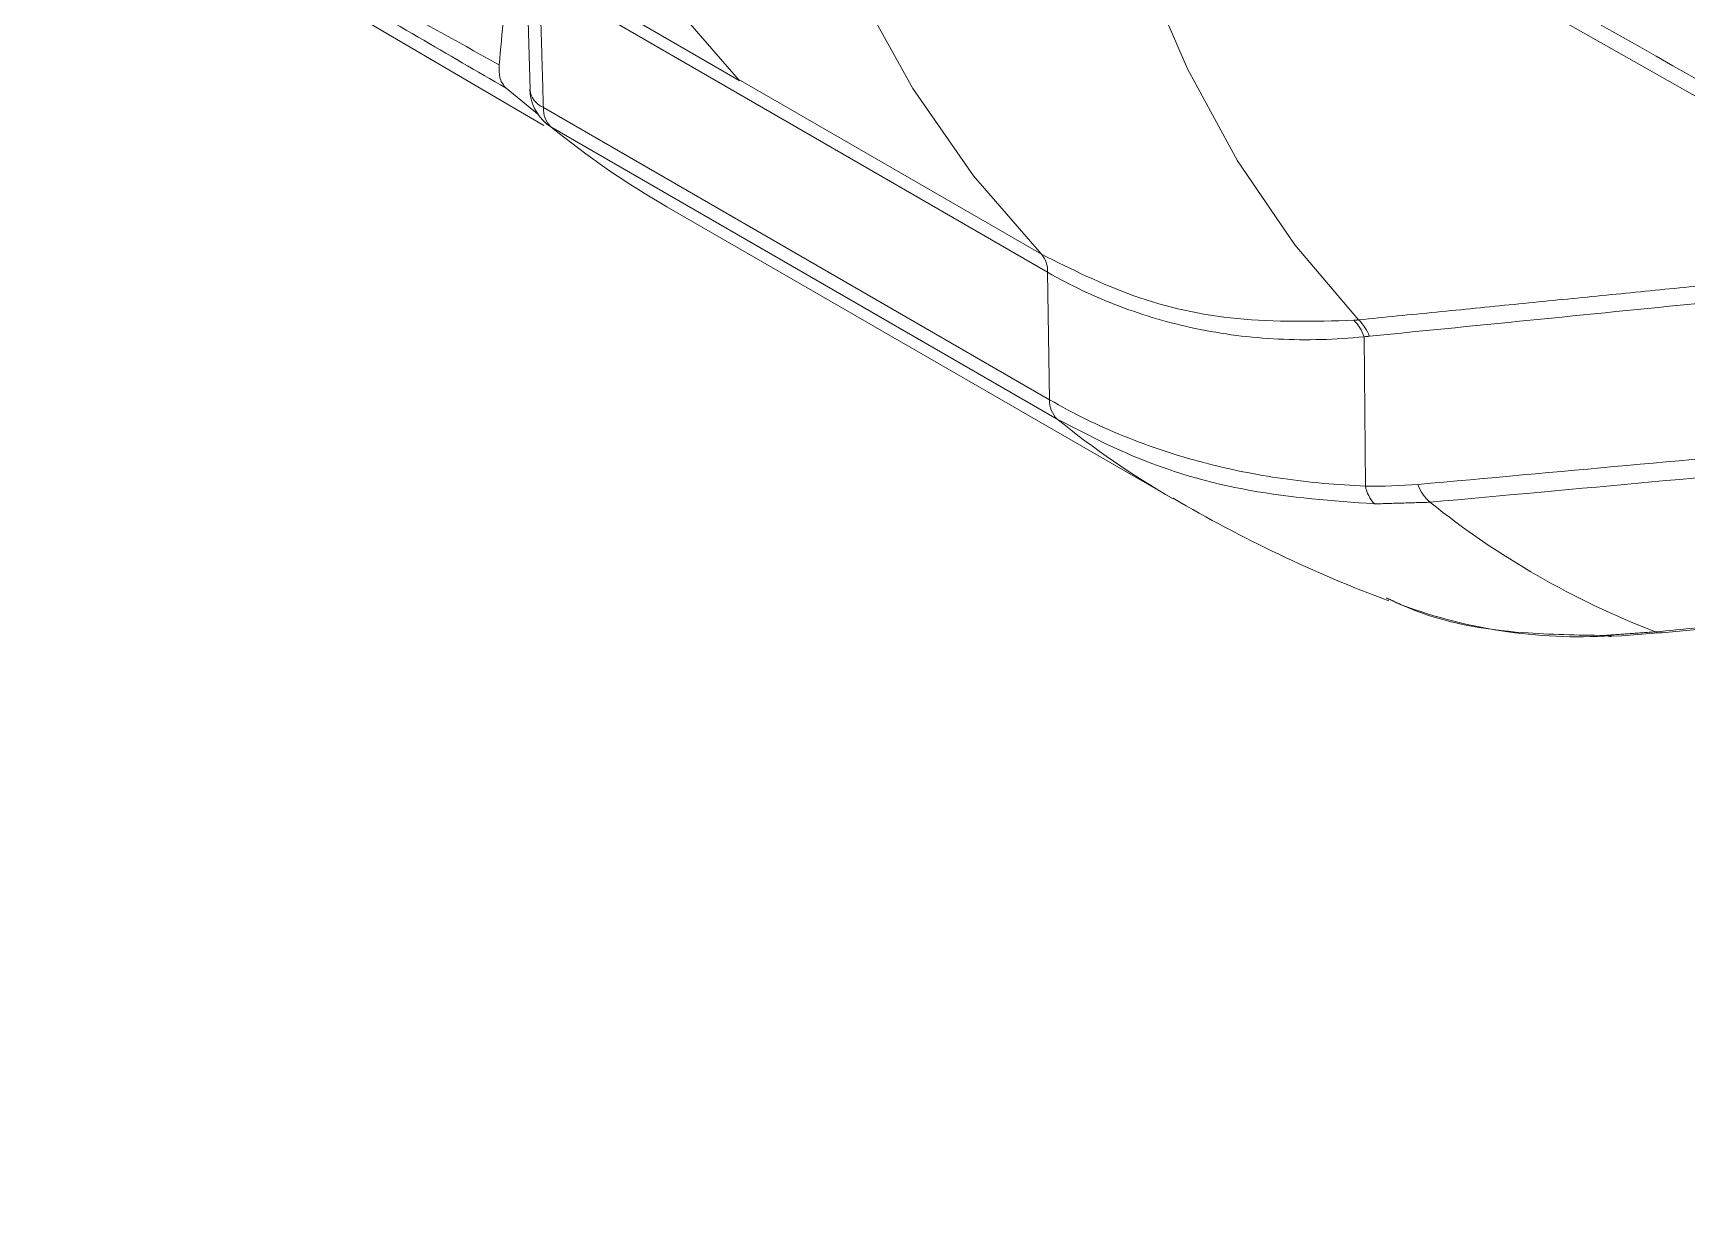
# Model space of a CAD drawing. Extents: x 11 to 120, y 2 to 94.
# Drawn here: x 19.506 to 21.707, y 70.025 to 71.595 of the extents above; entities that cross this region are included whole.
import ezdxf

# ---------------------------------------------------------------- set-up
doc = ezdxf.new("R2010")
doc.units = 0
doc.header["$MEASUREMENT"] = 0
doc.linetypes.add('SLD-Solid', pattern=[0])
doc.layers.add('OBJECT', color=7, linetype='CONTINUOUS')

msp = doc.modelspace()

# ---------------------------------------------------------------- linework, layer by layer
at = {"layer": 'OBJECT', "color": 7, "linetype": 'SLD-Solid', "lineweight": 15}
for p, q in [((20.1609, 71.7458), (20.1674, 71.5202)), ((20.8563, 71.277), (20.2576, 71.6226)), ((20.4458, 71.5322), (20.2898, 71.6222)), ((20.4441, 71.5341), (20.8481, 71.3009)), ((20.185, 71.4962), (20.8589, 71.1072)), ((20.1951, 71.4705), (20.1898, 71.4742)), ((20.869, 71.0815), (20.1951, 71.4705)), ((20.3494, 71.3642), (21.0233, 70.9752)), ((20.8589, 71.1072), (20.8563, 71.277)), ((21.2792, 70.9923), (21.2776, 71.1911)), ((21.6738, 70.7969), (21.6745, 70.797))]:
    msp.add_line(p, q, dxfattribs=at)
at = {"layer": 'OBJECT', "color": 7, "linetype": 'SLD-Solid', "lineweight": 15, "flags": 128}
for points in [[(20.4441, 71.5341), (20.3538, 71.6383), (20.2729, 71.7548), (20.2019, 71.8829), (20.1411, 72.0222), (20.0908, 72.1719), (20.0512, 72.3313), (20.0225, 72.4997), (20.0048, 72.6764), (19.9983, 72.8604)], [(20.4023, 72.6272), (20.4088, 72.4432), (20.4265, 72.2665), (20.4552, 72.0981), (20.4948, 71.9386), (20.5451, 71.789), (20.6059, 71.6497), (20.6769, 71.5216), (20.7577, 71.4051), (20.8481, 71.3009)], [(20.8506, 72.4778), (20.8568, 72.3029), (20.8734, 72.135), (20.9004, 71.9748), (20.9377, 71.8231), (20.9851, 71.6804), (21.0423, 71.5476), (21.1091, 71.4251), (21.1852, 71.3136), (21.2703, 71.2136)], [(21.0338, 71.8994), (21.7015, 71.521), (24.3426, 70.0247)], [(19.5849, 71.8305), (19.788, 71.7059), (20.1855, 71.4723)], [(20.1774, 71.4878), (20.1771, 71.488), (20.1353, 71.5221)], [(21.6738, 70.7969), (21.9491, 70.8233), (22.5353, 70.8801)], [(21.6069, 70.7924), (21.6204, 70.7929), (21.6744, 70.7975)]]:
    msp.add_lwpolyline(points, dxfattribs=at)
at = {"layer": 'OBJECT', "color": 7, "linetype": 'SLD-Solid', "lineweight": 15}
for centre, radius, start, end in [((20.2289, 71.5224), 0.062, 181.6793, 230.8962), ((20.1975, 71.5244), 0.0309, 187.8651, 246.2031), ((20.2178, 71.4943), 0.0328, 176.7023, 226.3591), ((20.9391, 72.3851), 1.179, 230.8729, 239.9875), ((20.8217, 71.2785), 0.0346, 357.5774, 40.3899), ((21.2232, 71.172), 0.0577, 19.4045, 45.3763), ((21.23, 71.1717), 0.0581, 20.2244, 46.1801), ((20.8916, 71.1053), 0.0328, 176.7023, 226.3591), ((21.613, 71.9962), 1.179, 230.8729, 239.9835), ((21.3277, 71.0022), 0.0495, 191.6195, 222.8566), ((21.4002, 71.012), 0.054, 199.0949, 229.7862), ((21.9485, 72.5482), 1.824, 239.5309, 249.5229), ((22.0688, 71.8474), 1.124, 231.2503, 248.9739), ((21.5622, 71.4609), 0.6692, 248.6287, 273.8036), ((21.6058, 70.8152), 0.023, 250.2866, 272.2229), ((21.6723, 70.8138), 0.017, 246.4673, 275.0193)]:
    msp.add_arc(centre, radius, start, end, dxfattribs=at)
msp.add_ellipse((20.4213, 71.4766), major_axis=(0.0134, 0.0629), ratio=0.501611, start_param=5.890297, end_param=5.959295, dxfattribs=at)
for points, knots in [([(24.3174, 71.0704), (24.2586, 71.1053), (23.9647, 71.2799), (22.8498, 71.9423), (21.7939, 72.5698), (20.973, 73.0576)], [0, 0, 0, 0, 0.052722, 0.263609, 1, 1, 1, 1]), ([(20.973, 71.9571), (21.0279, 71.926), (21.3178, 71.7619), (22.4325, 71.1307), (23.4925, 70.5306), (24.3174, 70.0637)], [0, 0, 0, 0, 0.049218, 0.260105, 1, 1, 1, 1]), ([(20.1353, 71.5221), (20.0964, 71.5446), (20.015, 71.5918), (19.8902, 71.6654), (19.7626, 71.7415), (19.6344, 71.8189), (19.5491, 71.871), (19.5057, 71.8975)], [0, 0, 0, 0, 0.187126, 0.391336, 0.595144, 0.79397, 1, 1, 1, 1]), ([(20.1397, 71.6979), (20.1372, 71.6709), (20.1326, 71.6226), (20.1281, 71.5744), (20.1261, 71.5531)], [0, 0, 0, 0, 0.56, 1, 1, 1, 1]), ([(20.1261, 71.5531), (20.1261, 71.5465), (20.126, 71.5333), (20.1322, 71.5258), (20.1353, 71.5221)], [0, 0, 0, 0, 0.49976, 1, 1, 1, 1]), ([(20.8481, 71.3009), (20.8883, 71.2809), (20.9698, 71.2402), (21.1106, 71.2089), (21.2115, 71.2116), (21.2637, 71.213)], [0, 0, 0, 0, 0.319105, 0.647495, 1, 1, 1, 1]), ([(21.2776, 71.1911), (21.2776, 71.1911), (21.2392, 71.1872), (21.1629, 71.1851), (21.0535, 71.1991), (20.9503, 71.2293), (20.8868, 71.2594), (20.8563, 71.277), (20.8563, 71.277)], [0, 0, 0, 0, 0.000005, 0.254673, 0.509343, 0.752571, 0.999995, 1, 1, 1, 1]), ([(22.1319, 71.2771), (22.0016, 71.2638), (21.7191, 71.2351), (21.4367, 71.2069), (21.2846, 71.1918)], [0, 0, 0, 0, 0.461524, 1, 1, 1, 1]), ([(21.2846, 71.1918), (21.2823, 71.1916), (21.2799, 71.1913), (21.2776, 71.1911), (21.2776, 71.1911)], [0, 0, 0, 0, 0.99971, 1, 1, 1, 1]), ([(20.8589, 71.1072), (20.8589, 71.1072), (20.8903, 71.089), (20.9562, 71.0568), (21.0605, 71.0221), (21.1684, 71.0004), (21.2418, 70.9938), (21.2792, 70.9923), (21.2792, 70.9923)], [0, 0, 0, 0, 0.000005, 0.2589, 0.517795, 0.758901, 0.999995, 1, 1, 1, 1]), ([(21.3491, 70.9944), (21.5347, 71.0113), (21.8964, 71.0443), (22.2585, 71.0771), (22.4349, 71.0931)], [0, 0, 0, 0, 0.513008, 1, 1, 1, 1]), ([(21.2914, 70.9686), (21.2355, 70.9727), (21.1221, 70.9812), (20.9813, 71.023), (20.9015, 71.0646), (20.869, 71.0815)], [0, 0, 0, 0, 0.365392, 0.741453, 1, 1, 1, 1]), ([(22.4789, 71.0725), (22.4479, 71.0697), (22.2737, 71.0537), (21.9023, 71.02), (21.5623, 70.9888), (21.3653, 70.9708)], [0, 0, 0, 0, 0.083466, 0.469044, 1, 1, 1, 1]), ([(21.2792, 70.9923), (21.2792, 70.9923), (21.3029, 70.9916), (21.326, 70.993), (21.3491, 70.9944)], [0, 0, 0, 0, 0.00003, 1, 1, 1, 1]), ([(21.3183, 70.8384), (21.3241, 70.8357), (21.3778, 70.811), (21.4732, 70.7951), (21.5617, 70.794), (21.598, 70.7935)], [0, 0, 0, 0, 0.066661, 0.617348, 1, 1, 1, 1])]:
    msp.add_open_spline(points, degree=3, knots=knots, dxfattribs=at)
for points in [[(19.5057, 71.8975), (20.1261, 71.5531)], [(20.1785, 71.723), (20.185, 71.4962)], [(20.4441, 71.5341), (20.4459, 71.5323)], [(21.2703, 71.2136), (22.0982, 71.2962)], [(21.2637, 71.213), (21.2703, 71.2136)], [(21.3653, 70.9708), (21.2914, 70.9686)], [(21.6655, 70.7982), (22.5325, 70.8817)], [(21.3072, 70.8434), (21.3183, 70.8384)], [(21.598, 70.7935), (21.6655, 70.7982)]]:
    msp.add_open_spline(points, degree=1, dxfattribs=at)

doc.saveas('drawing.dxf')
